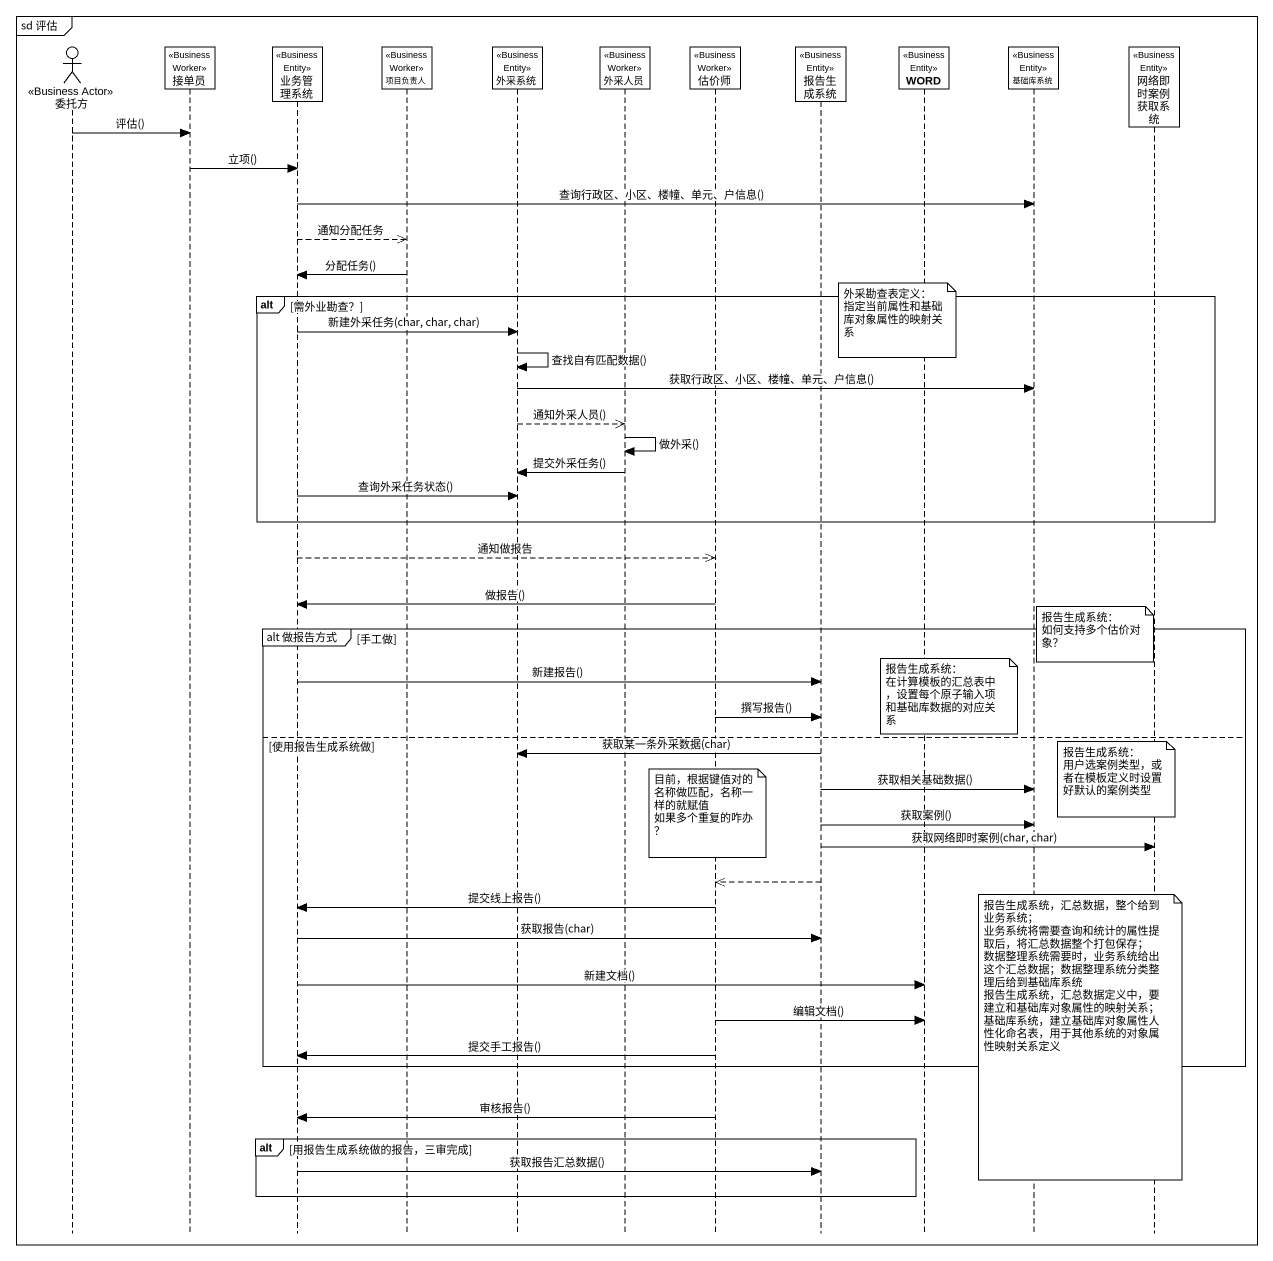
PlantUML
@startuml
mainframe sd 评估
hide footbox
actor 委托方 <<Business Actor>>
participant 接单员 <<Business Worker>>
participant 业务管理系统 <<Business Entity>>
participant 项目负责人 <<Business Worker>>
participant 外采系统 <<Business Entity>>
participant 外采人员 <<Business Worker>>
participant 估价师 <<Business Worker>>
participant 报告生成系统 <<Business Entity>>
participant WORD <<Business Entity>>
participant 基础库系统 <<Business Entity>>
participant 网络即时案例获取系统 <<Business Entity>>

委托方 -> 接单员 : 评估()
接单员 -> 业务管理系统 : 立项()
业务管理系统 -> 基础库系统 : 查询行政区、小区、楼幢、单元、户信息()
业务管理系统 -->> 项目负责人 : 通知分配任务
项目负责人 -> 业务管理系统 : 分配任务()
alt 需外业勘查？
  note over WORD
    外采勘查表定义：
    指定当前属性和基础库对象属性的映射关系
  end note
  业务管理系统 -> 外采系统 : 新建外采任务(char, char, char)
  外采系统 -> 外采系统 : 查找自有匹配数据()
  外采系统 -> 基础库系统 : 获取行政区、小区、楼幢、单元、户信息()
  外采系统 -->> 外采人员 : 通知外采人员()
  外采人员 -> 外采人员 : 做外采()
  外采人员 -> 外采系统 : 提交外采任务()
  业务管理系统 -> 外采系统 : 查询外采任务状态()
end
业务管理系统 -->> 估价师 : 通知做报告
估价师 -> 业务管理系统 : 做报告()
group alt 做报告方式 [手工做]
  note left of 网络即时案例获取系统
    报告生成系统：
    如何支持多个估价对象？
  end note
  业务管理系统 -> 报告生成系统 : 新建报告()
  note over WORD
    报告生成系统：
    在计算模板的汇总表中，设置每个原子输入项和基础库数据的对应关系
  end note
  估价师 -> 报告生成系统 : 撰写报告()
else 使用报告生成系统做
  报告生成系统 -> 外采系统 : 获取某一条外采数据(char)
  note over 网络即时案例获取系统
    报告生成系统：
    用户选案例类型，或者在模板定义时设置好默认的案例类型
  end note
  报告生成系统 -> 基础库系统 : 获取相关基础数据()
  note over 估价师
    目前，根据键值对的名称做匹配，名称一样的就赋值
    如果多个重复的咋办？
  end note
  报告生成系统 -> 基础库系统 : 获取案例()
  报告生成系统 -> 网络即时案例获取系统 : 获取网络即时案例(char, char)
  报告生成系统 -->> 估价师
  估价师 -> 业务管理系统 : 提交线上报告()
  业务管理系统 -> 报告生成系统 : 获取报告(char)
  业务管理系统 -> WORD : 新建文档()
  估价师 -> WORD : 编辑文档()
  note over 基础库系统
    报告生成系统，汇总数据，整个给到业务系统；
    业务系统将需要查询和统计的属性提取后，将汇总数据整个打包保存；
    数据整理系统需要时，业务系统给出这个汇总数据；数据整理系统分类整理后给到基础库系统
    报告生成系统，汇总数据定义中，要建立和基础库对象属性的映射关系；
    基础库系统，建立基础库对象属性人性化命名表，用于其他系统的对象属性映射关系定义
  end note
  估价师 -> 业务管理系统 : 提交手工报告()
end
估价师 -> 业务管理系统 : 审核报告()
alt 用报告生成系统做的报告，三审完成
  业务管理系统 -> 报告生成系统 : 获取报告汇总数据()
end
@enduml
